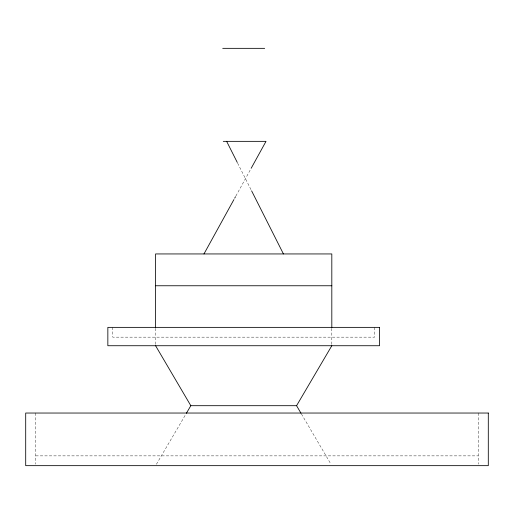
<?xml version="1.0" encoding="UTF-8"?>
<svg xmlns="http://www.w3.org/2000/svg" width="514" height="514" viewBox="0 0 514 514"><rect width="100%" height="100%" fill="white"/><g stroke="black" fill="none" stroke-linecap="round" stroke-linejoin="round"><path stroke-width="0.39" stroke-dasharray="2.57 1.93" d="M235.849 196.078L250.787 168.984M156.397 464.283L185.972 413.963M35.742 455.867L478.258 455.867M301.429 413.963L331.003 464.283M237.641 163.169L251.243 190.129M478.258 413.038L478.258 464.155M374.622 327.367L374.622 337.158L112.778 337.158L112.778 327.367M331.813 328.324L331.813 344.945M155.588 328.324L155.588 344.945M35.742 413.038L35.742 464.155"/><path stroke-width="0.77" d="M203.968 253.942L233.928 199.567M234.699 198.173L235.463 196.778M251.166 168.29L266.014 141.35L223.269 141.35M186.376 413.275L190.829 405.694L296.572 405.694L331.813 345.729M222.716 48.342L264.684 48.342M155.588 285.758L331.813 285.758M296.572 405.694L301.024 413.275M155.588 345.729L190.829 405.694M226.635 141.35L237.288 162.463M251.603 190.842L283.432 253.942M331.813 327.521L331.813 253.942L155.588 253.942L155.588 327.521M379.557 327.367L107.844 327.367L107.844 345.729L379.557 345.729L379.557 327.367M488.3 413.038L25.7 413.038L25.7 465.658L488.3 465.658L488.3 413.038"/></g></svg>
